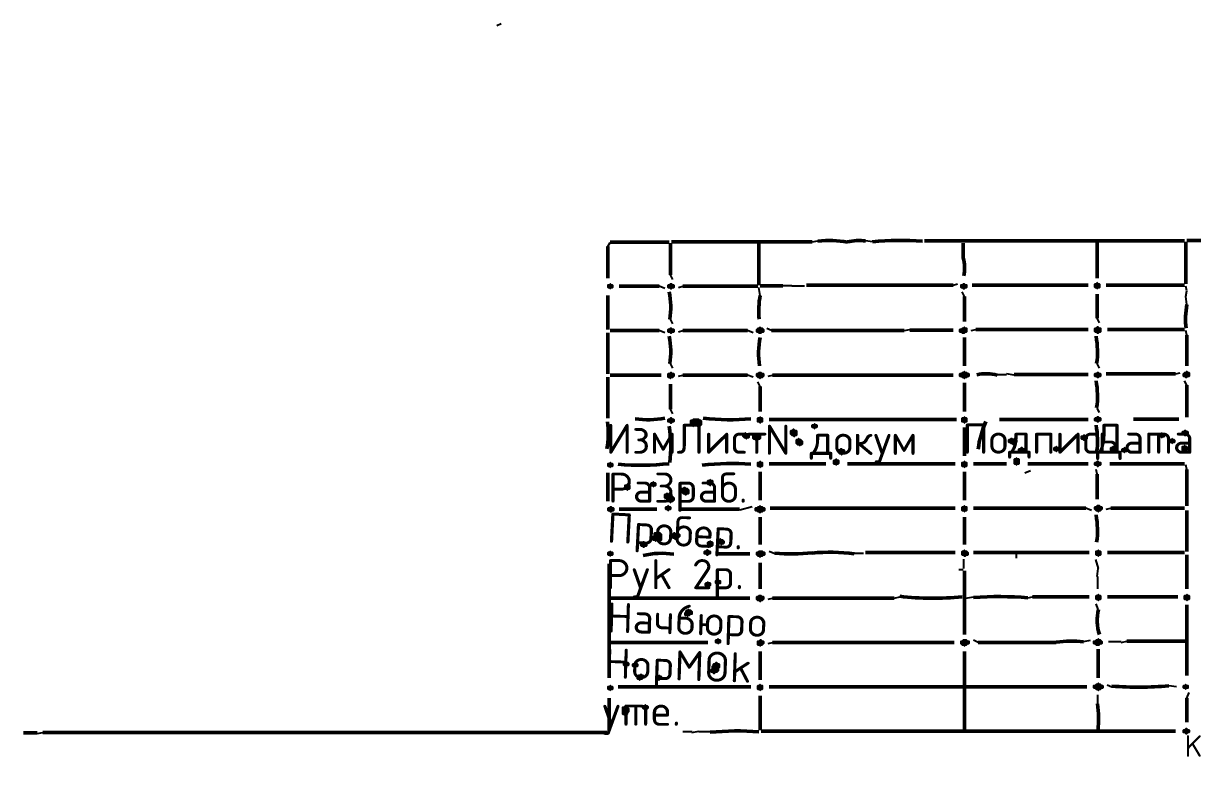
# Model space of a CAD drawing. Header units: millimetres. Extents: x -6 to 427, y -3 to 297.
# Drawn here: x 161.3 to 297.1, y -3.4 to 82.4 of the extents above; entities that cross this region are included whole.
import ezdxf

# ---------------------------------------------------------------- set-up
doc = ezdxf.new("R2010")
doc.units = ezdxf.units.MM
for name, color, linetype, lineweight in [('DIMS', 4, 'Continuous', 25), ('MAIN', 7, 'Continuous', 50), ('TEXT', 7, 'Continuous', 25), ('THIN', 3, 'Continuous', 25)]:
    doc.layers.add(name, color=color, linetype=linetype, lineweight=lineweight)
doc.styles.add('ESKD', font='isocpeur.ttf', dxfattribs={"oblique": 15})

msp = doc.modelspace()

# ---------------------------------------------------------------- hatches: boundary and pattern name
at = {"layer": 'DIMS'}
h = msp.add_hatch(color=256, dxfattribs=at)
h.dxf.hatch_style = 1
h.paths.add_polyline_path([(229.468, 52.241), (229.336, 52.109), (229.205, 52.109), (229.073, 51.977), (229.073, 51.712), (229.205, 51.58), (229.336, 51.58), (229.468, 51.448), (229.6, 51.58), (229.732, 51.58), (229.864, 51.712), (229.864, 51.977), (229.732, 52.109), (229.6, 52.109)])
h = msp.add_hatch(color=256, dxfattribs=at)
h.dxf.hatch_style = 1
h.paths.add_polyline_path([(236.452, 52.241), (236.32, 52.109), (236.188, 52.109), (236.056, 51.977), (236.056, 51.712), (236.188, 51.58), (236.32, 51.58), (236.452, 51.448), (236.584, 51.448), (236.715, 51.58), (236.847, 51.58), (236.979, 51.712), (236.979, 51.977), (236.847, 52.109), (236.715, 52.109), (236.584, 52.241)])
h = msp.add_hatch(color=256, dxfattribs=at)
h.dxf.hatch_style = 1
h.paths.add_polyline_path([(270.447, 52.241), (270.315, 52.109), (270.184, 52.109), (270.052, 51.977), (270.052, 51.712), (270.184, 51.58), (270.315, 51.58), (270.447, 51.448), (270.579, 51.448), (270.711, 51.58), (270.842, 51.58), (270.974, 51.712), (270.974, 51.977), (270.842, 52.109), (270.711, 52.109), (270.579, 52.241)])
h = msp.add_hatch(color=256, dxfattribs=at)
h.dxf.hatch_style = 1
h.paths.add_polyline_path([(285.995, 52.373), (285.864, 52.241), (285.732, 52.241), (285.6, 52.109), (285.6, 51.712), (285.732, 51.58), (285.864, 51.58), (285.995, 51.448), (286.127, 51.58), (286.259, 51.58), (286.391, 51.712), (286.391, 52.109), (286.259, 52.241), (286.127, 52.241)])
h = msp.add_hatch(color=256, dxfattribs=at)
h.dxf.hatch_style = 1
h.paths.add_polyline_path([(236.452, 47.089), (236.32, 46.957), (236.188, 46.957), (236.056, 46.825), (236.056, 46.561), (236.188, 46.429), (236.32, 46.429), (236.452, 46.297), (236.584, 46.297), (236.715, 46.429), (236.847, 46.429), (236.979, 46.561), (236.979, 46.825), (236.847, 46.957), (236.715, 46.957), (236.584, 47.089)])
h = msp.add_hatch(color=256, dxfattribs=at)
h.dxf.hatch_style = 1
h.paths.add_polyline_path([(246.861, 47.221), (246.729, 47.089), (246.598, 47.089), (246.334, 46.825), (246.334, 46.561), (246.466, 46.429), (246.598, 46.429), (246.729, 46.297), (246.993, 46.297), (247.125, 46.429), (247.256, 46.429), (247.388, 46.561), (247.388, 46.825), (247.125, 47.089), (246.993, 47.089)])
h = msp.add_hatch(color=256, dxfattribs=at)
h.dxf.hatch_style = 1
h.paths.add_polyline_path([(270.579, 47.221), (270.447, 47.089), (270.315, 47.089), (270.184, 46.957), (270.052, 46.957), (269.92, 46.825), (269.92, 46.561), (270.052, 46.429), (270.184, 46.429), (270.315, 46.297), (270.579, 46.297), (270.711, 46.429), (270.842, 46.429), (270.974, 46.561), (270.974, 46.957), (270.842, 47.089), (270.711, 47.089)])
h = msp.add_hatch(color=256, dxfattribs=at)
h.dxf.hatch_style = 1
h.paths.add_polyline_path([(285.995, 47.221), (285.864, 47.089), (285.732, 47.089), (285.6, 46.957), (285.6, 46.561), (285.732, 46.429), (285.864, 46.429), (285.995, 46.297), (286.127, 46.297), (286.259, 46.429), (286.391, 46.429), (286.522, 46.561), (286.522, 46.957), (286.391, 47.089), (286.259, 47.089), (286.127, 47.221)])
h = msp.add_hatch(color=256, dxfattribs=at)
h.dxf.hatch_style = 1
h.paths.add_polyline_path([(236.452, 41.938), (236.32, 41.806), (236.188, 41.806), (236.056, 41.674), (236.056, 41.278), (236.188, 41.145), (236.32, 41.145), (236.452, 41.013), (236.584, 41.145), (236.715, 41.145), (236.979, 41.41), (236.979, 41.674), (236.847, 41.806), (236.715, 41.806), (236.584, 41.938)])
h = msp.add_hatch(color=256, dxfattribs=at)
h.dxf.hatch_style = 1
h.paths.add_polyline_path([(246.729, 41.938), (246.598, 41.806), (246.466, 41.806), (246.334, 41.674), (246.334, 41.41), (246.598, 41.145), (246.729, 41.145), (246.861, 41.013), (246.993, 41.145), (247.125, 41.145), (247.388, 41.41), (247.388, 41.674), (247.256, 41.806), (247.125, 41.806), (246.993, 41.938)])
h = msp.add_hatch(color=256, dxfattribs=at)
h.dxf.hatch_style = 1
h.paths.add_polyline_path([(270.579, 42.07), (270.447, 41.938), (270.315, 41.938), (270.184, 41.806), (270.052, 41.806), (269.92, 41.674), (269.92, 41.41), (270.052, 41.278), (270.184, 41.278), (270.315, 41.145), (270.447, 41.145), (270.579, 41.013), (270.711, 41.145), (270.842, 41.145), (270.974, 41.278), (271.106, 41.278), (271.238, 41.41), (271.238, 41.674), (271.106, 41.806), (270.974, 41.806), (270.842, 41.938), (270.711, 41.938)])
h = msp.add_hatch(color=256, dxfattribs=at)
h.dxf.hatch_style = 1
h.paths.add_polyline_path([(285.995, 41.938), (285.864, 41.806), (285.732, 41.806), (285.6, 41.674), (285.6, 41.41), (285.732, 41.278), (285.864, 41.278), (285.995, 41.145), (286.127, 41.145), (286.259, 41.278), (286.391, 41.278), (286.522, 41.41), (286.522, 41.674), (286.391, 41.806), (286.259, 41.806), (286.127, 41.938)])
h = msp.add_hatch(color=256, dxfattribs=at)
h.dxf.hatch_style = 1
h.paths.add_polyline_path([(296.405, 42.07), (296.273, 41.938), (296.141, 41.938), (295.878, 41.674), (295.878, 41.41), (296.009, 41.278), (296.141, 41.278), (296.273, 41.145), (296.405, 41.145), (296.536, 41.278), (296.668, 41.278), (296.8, 41.41), (296.8, 41.806), (296.668, 41.938), (296.536, 41.938)])
h = msp.add_hatch(color=256, dxfattribs=at)
h.dxf.hatch_style = 1
h.paths.add_polyline_path([(236.452, 36.654), (236.32, 36.522), (236.188, 36.522), (236.056, 36.39), (236.056, 36.126), (236.188, 35.994), (236.32, 35.994), (236.452, 35.862), (236.584, 35.862), (236.715, 35.994), (236.847, 35.994), (236.979, 36.126), (236.979, 36.39), (236.847, 36.522), (236.715, 36.522), (236.584, 36.654)])
h = msp.add_hatch(color=256, dxfattribs=at)
h.dxf.hatch_style = 1
h.paths.add_polyline_path([(246.861, 36.787), (246.729, 36.654), (246.598, 36.654), (246.466, 36.522), (246.466, 36.126), (246.598, 35.994), (246.729, 35.994), (246.861, 35.862), (246.993, 35.994), (247.125, 35.994), (247.256, 36.126), (247.256, 36.522), (247.125, 36.654), (246.993, 36.654)])
h = msp.add_hatch(color=256, dxfattribs=at)
h.dxf.hatch_style = 1
h.paths.add_polyline_path([(270.579, 36.787), (270.447, 36.654), (270.315, 36.654), (270.184, 36.522), (270.184, 36.126), (270.315, 35.994), (270.447, 35.994), (270.579, 35.862), (270.711, 35.994), (270.842, 35.994), (270.974, 36.126), (270.974, 36.522), (270.842, 36.654), (270.711, 36.654)])
h = msp.add_hatch(color=256, dxfattribs=at)
h.dxf.hatch_style = 1
h.paths.add_polyline_path([(285.995, 36.787), (285.864, 36.654), (285.732, 36.654), (285.6, 36.522), (285.6, 36.258), (285.732, 36.126), (285.864, 36.126), (285.995, 35.994), (286.127, 35.994), (286.259, 36.126), (286.391, 36.126), (286.522, 36.258), (286.522, 36.522), (286.391, 36.654), (286.259, 36.654), (286.127, 36.787)])
h = msp.add_hatch(color=256, dxfattribs=at)
h.dxf.hatch_style = 1
h.paths.add_polyline_path([(239.087, 36.522), (238.955, 36.39), (238.824, 36.39), (238.692, 36.258), (238.692, 35.73), (238.824, 35.598), (238.955, 35.598), (239.087, 35.466), (239.219, 35.598), (239.482, 35.598), (239.614, 35.466), (239.746, 35.466), (239.878, 35.598), (240.009, 35.598), (240.141, 35.73), (240.141, 36.258), (240.009, 36.39), (239.878, 36.39), (239.746, 36.522)])
h = msp.add_hatch(color=256, dxfattribs=at)
h.dxf.hatch_style = 1
h.paths.add_polyline_path([(250.682, 35.334), (250.551, 35.201), (250.419, 35.201), (250.287, 35.069), (250.287, 34.673), (250.551, 34.409), (250.682, 34.409), (250.814, 34.277), (250.946, 34.409), (251.078, 34.409), (251.209, 34.541), (251.209, 35.069), (251.078, 35.201), (250.946, 35.201), (250.814, 35.334)])
h = msp.add_hatch(color=256, dxfattribs=at)
h.dxf.hatch_style = 1
h.paths.add_polyline_path([(253.186, 35.994), (253.054, 35.862), (252.922, 35.862), (252.791, 35.73), (252.791, 35.466), (252.922, 35.334), (253.054, 35.334), (253.186, 35.201), (253.318, 35.334), (253.449, 35.334), (253.581, 35.466), (253.581, 35.73), (253.449, 35.862), (253.318, 35.862)])
h = msp.add_hatch(color=256, dxfattribs=at)
h.dxf.hatch_style = 1
h.paths.add_polyline_path([(245.148, 34.937), (245.016, 34.805), (244.885, 34.805), (244.753, 34.673), (244.753, 34.409), (245.016, 34.145), (245.148, 34.145), (245.28, 34.013), (245.412, 34.145), (245.544, 34.145), (245.675, 34.277), (245.675, 34.541), (245.412, 34.805), (245.28, 34.805)])
h = msp.add_hatch(color=256, dxfattribs=at)
h.dxf.hatch_style = 1
h.paths.add_polyline_path([(246.334, 34.805), (246.202, 34.673), (246.071, 34.673), (245.939, 34.541), (245.939, 34.145), (246.071, 34.013), (246.202, 34.013), (246.334, 33.881), (246.466, 34.013), (246.598, 33.881), (246.729, 34.013), (246.861, 34.013), (246.993, 34.145), (246.993, 34.541), (246.861, 34.673), (246.729, 34.673), (246.598, 34.805), (246.466, 34.673)])
h = msp.add_hatch(color=256, dxfattribs=at)
h.dxf.hatch_style = 1
h.paths.add_polyline_path([(251.341, 34.277), (251.209, 34.145), (251.078, 34.145), (250.946, 34.013), (250.946, 33.616), (251.209, 33.352), (251.341, 33.352), (251.473, 33.22), (251.605, 33.352), (251.736, 33.352), (251.868, 33.484), (251.868, 33.881), (251.605, 34.145), (251.473, 34.145)])
h = msp.add_hatch(color=256, dxfattribs=at)
h.dxf.hatch_style = 1
h.paths.add_polyline_path([(275.981, 34.277), (275.849, 34.145), (275.718, 34.145), (275.586, 34.013), (275.586, 33.748), (275.718, 33.616), (275.849, 33.616), (275.981, 33.484), (276.113, 33.484), (276.245, 33.352), (276.376, 33.484), (276.508, 33.484), (276.772, 33.748), (276.772, 34.013), (276.64, 34.145), (276.508, 34.145), (276.376, 34.277), (276.245, 34.145), (276.113, 34.277)])
h = msp.add_hatch(color=256, dxfattribs=at)
h.dxf.hatch_style = 1
h.paths.add_polyline_path([(284.414, 34.673), (284.282, 34.541), (284.151, 34.541), (284.019, 34.409), (284.019, 34.145), (284.151, 34.013), (284.282, 34.013), (284.414, 33.881), (284.546, 33.881), (284.678, 34.013), (284.809, 34.013), (284.941, 34.145), (284.941, 34.409), (284.809, 34.541), (284.678, 34.541), (284.546, 34.673)])
h = msp.add_hatch(color=256, dxfattribs=at)
h.dxf.hatch_style = 1
h.paths.add_polyline_path([(293.506, 34.937), (293.374, 34.805), (293.242, 34.805), (293.111, 34.673), (293.111, 34.409), (293.242, 34.277), (293.374, 34.277), (293.506, 34.145), (293.638, 34.277), (293.769, 34.277), (293.901, 34.409), (293.901, 34.673), (293.769, 34.805), (293.638, 34.805)])
h = msp.add_hatch(color=256, dxfattribs=at)
h.dxf.hatch_style = 1
h.paths.add_polyline_path([(294.692, 34.277), (294.56, 34.145), (294.428, 34.145), (294.296, 34.013), (294.296, 33.748), (294.428, 33.616), (294.56, 33.616), (294.692, 33.484), (294.824, 33.616), (294.955, 33.616), (295.087, 33.748), (295.087, 34.013), (294.955, 34.145), (294.824, 34.145)])
h = msp.add_hatch(color=256, dxfattribs=at)
h.dxf.hatch_style = 1
h.paths.add_polyline_path([(296.141, 35.201), (296.009, 35.069), (295.878, 35.069), (295.746, 34.937), (295.746, 34.673), (295.878, 34.541), (296.009, 34.541), (296.141, 34.409), (296.273, 34.409), (296.405, 34.541), (296.536, 34.541), (296.668, 34.673), (296.668, 34.937), (296.536, 35.069), (296.405, 35.069), (296.273, 35.201)])
h = msp.add_hatch(color=256, dxfattribs=at)
h.dxf.hatch_style = 1
h.paths.add_polyline_path([(256.216, 33.088), (256.085, 32.956), (255.953, 32.956), (255.821, 32.824), (255.821, 32.56), (256.085, 32.296), (256.216, 32.296), (256.348, 32.163), (256.48, 32.296), (256.612, 32.296), (256.744, 32.428), (256.744, 32.824), (256.612, 32.956), (256.48, 32.956), (256.348, 33.088)])
h = msp.add_hatch(color=256, dxfattribs=at)
h.dxf.hatch_style = 1
h.paths.add_polyline_path([(277.167, 33.22), (277.035, 33.088), (276.904, 33.088), (276.772, 32.956), (276.772, 32.692), (276.904, 32.56), (277.035, 32.56), (277.167, 32.428), (277.299, 32.428), (277.431, 32.56), (277.562, 32.56), (277.694, 32.692), (277.694, 32.956), (277.562, 33.088), (277.431, 33.088), (277.299, 33.22)])
h = msp.add_hatch(color=256, dxfattribs=at)
h.dxf.hatch_style = 1
h.paths.add_polyline_path([(281.252, 33.352), (281.12, 33.22), (280.988, 33.22), (280.856, 33.088), (280.856, 32.824), (280.988, 32.692), (281.12, 32.692), (281.252, 32.56), (281.384, 32.692), (281.515, 32.692), (281.647, 32.824), (281.647, 33.088), (281.515, 33.22), (281.384, 33.22)])
h = msp.add_hatch(color=256, dxfattribs=at)
h.dxf.hatch_style = 1
h.paths.add_polyline_path([(287.84, 33.352), (287.708, 33.22), (287.576, 33.22), (287.445, 33.088), (287.445, 32.824), (287.576, 32.692), (287.708, 32.692), (287.84, 32.56), (287.972, 32.692), (288.104, 32.692), (288.235, 32.824), (288.235, 33.088), (288.104, 33.22), (287.972, 33.22)])
h = msp.add_hatch(color=256, dxfattribs=at)
h.dxf.hatch_style = 1
h.paths.add_polyline_path([(289.158, 33.22), (289.026, 33.088), (288.894, 33.088), (288.762, 32.956), (288.762, 32.692), (288.894, 32.56), (289.026, 32.56), (289.158, 32.428), (289.289, 32.56), (289.421, 32.56), (289.553, 32.692), (289.553, 32.956), (289.421, 33.088), (289.289, 33.088)])
h = msp.add_hatch(color=256, dxfattribs=at)
h.dxf.hatch_style = 1
h.paths.add_polyline_path([(296.141, 33.484), (296.009, 33.352), (295.878, 33.352), (295.746, 33.22), (295.746, 32.824), (295.878, 32.692), (296.009, 32.692), (296.141, 32.56), (296.273, 32.692), (296.405, 32.692), (296.536, 32.824), (296.536, 33.22), (296.405, 33.352), (296.273, 33.352)])
h = msp.add_hatch(color=256, dxfattribs=at)
h.dxf.hatch_style = 1
h.paths.add_polyline_path([(229.468, 31.503), (229.336, 31.371), (229.205, 31.371), (229.073, 31.239), (229.073, 30.975), (229.205, 30.843), (229.336, 30.843), (229.468, 30.71), (229.6, 30.843), (229.732, 30.843), (229.864, 30.975), (229.864, 31.239), (229.732, 31.371), (229.6, 31.371)])
h = msp.add_hatch(color=256, dxfattribs=at)
h.dxf.hatch_style = 1
h.paths.add_polyline_path([(246.861, 31.635), (246.729, 31.503), (246.598, 31.503), (246.466, 31.371), (246.466, 30.975), (246.598, 30.843), (246.729, 30.843), (246.861, 30.71), (246.993, 30.843), (247.125, 30.843), (247.256, 30.975), (247.256, 31.371), (247.125, 31.503), (246.993, 31.503)])
h = msp.add_hatch(color=256, dxfattribs=at)
h.dxf.hatch_style = 1
h.paths.add_polyline_path([(255.689, 31.899), (255.558, 31.767), (255.426, 31.767), (255.294, 31.635), (255.294, 31.239), (255.426, 31.107), (255.558, 31.107), (255.689, 30.975), (255.821, 31.107), (255.953, 31.107), (256.085, 31.239), (256.085, 31.635), (255.953, 31.767), (255.821, 31.767)])
h = msp.add_hatch(color=256, dxfattribs=at)
h.dxf.hatch_style = 1
h.paths.add_polyline_path([(270.579, 31.635), (270.447, 31.503), (270.315, 31.503), (270.184, 31.371), (270.184, 30.975), (270.315, 30.843), (270.447, 30.843), (270.579, 30.71), (270.711, 30.843), (270.842, 30.843), (270.974, 30.975), (270.974, 31.371), (270.842, 31.503), (270.711, 31.503)])
h = msp.add_hatch(color=256, dxfattribs=at)
h.dxf.hatch_style = 1
h.paths.add_polyline_path([(276.64, 32.031), (276.508, 31.899), (276.376, 31.899), (276.245, 31.767), (276.245, 31.239), (276.376, 31.107), (276.508, 31.107), (276.64, 30.975), (276.772, 31.107), (276.904, 31.107), (277.035, 31.239), (277.035, 31.767), (276.904, 31.899), (276.772, 31.899)])
h = msp.add_hatch(color=256, dxfattribs=at)
h.dxf.hatch_style = 1
h.paths.add_polyline_path([(285.995, 31.635), (285.864, 31.503), (285.732, 31.503), (285.6, 31.371), (285.6, 31.107), (285.732, 30.975), (285.864, 30.975), (285.995, 30.843), (286.127, 30.843), (286.259, 30.975), (286.391, 30.975), (286.522, 31.107), (286.522, 31.371), (286.391, 31.503), (286.259, 31.503), (286.127, 31.635)])
h = msp.add_hatch(color=256, dxfattribs=at)
h.dxf.hatch_style = 1
h.paths.add_polyline_path([(231.445, 28.993), (231.313, 28.861), (231.181, 28.861), (231.049, 28.729), (231.049, 28.333), (231.181, 28.201), (231.313, 28.201), (231.445, 28.069), (231.576, 28.201), (231.708, 28.201), (231.84, 28.333), (231.84, 28.729), (231.708, 28.861), (231.576, 28.861)])
h = msp.add_hatch(color=256, dxfattribs=at)
h.dxf.hatch_style = 1
h.paths.add_polyline_path([(234.475, 29.258), (234.344, 29.125), (234.212, 29.125), (234.08, 28.993), (234.08, 28.729), (234.212, 28.597), (234.344, 28.597), (234.475, 28.465), (234.607, 28.597), (234.739, 28.597), (234.871, 28.729), (234.871, 28.993), (234.739, 29.125), (234.607, 29.125)])
h = msp.add_hatch(color=256, dxfattribs=at)
h.dxf.hatch_style = 1
h.paths.add_polyline_path([(238.033, 28.597), (237.901, 28.465), (237.769, 28.465), (237.638, 28.333), (237.638, 27.937), (237.901, 27.672), (238.033, 27.672), (238.165, 27.54), (238.296, 27.54), (238.428, 27.672), (238.56, 27.672), (238.692, 27.805), (238.692, 28.201), (238.428, 28.465), (238.296, 28.465), (238.165, 28.597)])
h = msp.add_hatch(color=256, dxfattribs=at)
h.dxf.hatch_style = 1
h.paths.add_polyline_path([(241.064, 29.522), (240.932, 29.39), (240.8, 29.39), (240.668, 29.258), (240.668, 28.861), (240.8, 28.729), (240.932, 28.729), (241.064, 28.597), (241.195, 28.729), (241.327, 28.729), (241.459, 28.861), (241.459, 29.258), (241.327, 29.39), (241.195, 29.39)])
h = msp.add_hatch(color=256, dxfattribs=at)
h.dxf.hatch_style = 1
h.paths.add_polyline_path([(236.056, 27.937), (235.925, 27.805), (235.793, 27.805), (235.661, 27.672), (235.661, 27.276), (235.793, 27.144), (235.925, 27.144), (236.056, 27.012), (236.056, 26.88), (236.188, 26.748), (236.32, 26.748), (236.452, 26.616), (236.584, 26.748), (236.715, 26.748), (236.979, 27.012), (236.979, 27.276), (236.715, 27.54), (236.715, 27.672), (236.584, 27.805), (236.452, 27.805), (236.32, 27.937), (236.188, 27.805)])
h = msp.add_hatch(color=256, dxfattribs=at)
h.dxf.hatch_style = 1
h.paths.add_polyline_path([(229.468, 26.352), (229.336, 26.219), (229.205, 26.219), (229.073, 26.087), (229.073, 25.823), (229.205, 25.691), (229.336, 25.691), (229.468, 25.559), (229.6, 25.559), (229.732, 25.691), (229.864, 25.691), (229.995, 25.823), (229.995, 26.087), (229.864, 26.219), (229.732, 26.219), (229.6, 26.352)])
h = msp.add_hatch(color=256, dxfattribs=at)
h.dxf.hatch_style = 1
h.paths.add_polyline_path([(236.188, 26.484), (236.056, 26.352), (235.925, 26.352), (235.793, 26.219), (235.793, 25.955), (235.925, 25.823), (236.056, 25.823), (236.188, 25.691), (236.32, 25.823), (236.452, 25.823), (236.584, 25.955), (236.584, 26.219), (236.452, 26.352), (236.32, 26.352)])
h = msp.add_hatch(color=256, dxfattribs=at)
h.dxf.hatch_style = 1
h.paths.add_polyline_path([(246.861, 26.484), (246.729, 26.352), (246.598, 26.352), (246.466, 26.219), (246.334, 26.219), (246.202, 26.087), (246.202, 25.823), (246.334, 25.691), (246.466, 25.691), (246.598, 25.559), (246.729, 25.559), (246.861, 25.427), (246.993, 25.559), (247.125, 25.559), (247.256, 25.691), (247.388, 25.691), (247.52, 25.823), (247.52, 26.087), (247.388, 26.219), (247.256, 26.219), (247.125, 26.352), (246.993, 26.352)])
h = msp.add_hatch(color=256, dxfattribs=at)
h.dxf.hatch_style = 1
h.paths.add_polyline_path([(270.579, 26.484), (270.447, 26.352), (270.315, 26.352), (270.184, 26.219), (270.184, 25.823), (270.315, 25.691), (270.447, 25.691), (270.579, 25.559), (270.711, 25.691), (270.842, 25.691), (270.974, 25.823), (270.974, 26.219), (270.842, 26.352), (270.711, 26.352)])
h = msp.add_hatch(color=256, dxfattribs=at)
h.dxf.hatch_style = 1
h.paths.add_polyline_path([(285.995, 26.484), (285.864, 26.352), (285.732, 26.352), (285.6, 26.219), (285.6, 25.955), (285.864, 25.691), (285.995, 25.691), (286.127, 25.559), (286.259, 25.691), (286.391, 25.691), (286.654, 25.955), (286.654, 26.219), (286.522, 26.352), (286.391, 26.352), (286.259, 26.484)])
h = msp.add_hatch(color=256, dxfattribs=at)
h.dxf.hatch_style = 1
h.paths.add_polyline_path([(234.871, 23.446), (234.739, 23.314), (234.607, 23.314), (234.475, 23.181), (234.475, 22.917), (234.344, 22.785), (234.344, 22.389), (234.475, 22.257), (234.607, 22.257), (234.739, 22.125), (234.871, 22.257), (235.002, 22.125), (235.134, 22.125), (235.266, 22.257), (235.398, 22.257), (235.529, 22.389), (235.529, 23.049), (235.266, 23.314), (235.134, 23.314), (235.002, 23.446)])
h = msp.add_hatch(color=256, dxfattribs=at)
h.dxf.hatch_style = 1
h.paths.add_polyline_path([(236.847, 23.314), (236.715, 23.181), (236.584, 23.181), (236.452, 23.049), (236.452, 22.785), (236.715, 22.521), (236.847, 22.521), (236.979, 22.389), (237.111, 22.389), (237.242, 22.521), (237.374, 22.521), (237.638, 22.785), (237.638, 23.049), (237.506, 23.181), (237.374, 23.181), (237.242, 23.314), (237.111, 23.181), (236.979, 23.314)])
h = msp.add_hatch(color=256, dxfattribs=at)
h.dxf.hatch_style = 1
h.paths.add_polyline_path([(233.289, 22.257), (233.158, 22.125), (233.026, 22.125), (232.894, 21.993), (232.894, 21.728), (233.026, 21.596), (233.158, 21.596), (233.289, 21.464), (233.421, 21.464), (233.553, 21.596), (233.685, 21.596), (233.816, 21.728), (233.816, 21.993), (233.685, 22.125), (233.553, 22.125), (233.421, 22.257)])
h = msp.add_hatch(color=256, dxfattribs=at)
h.dxf.hatch_style = 1
h.paths.add_polyline_path([(241.064, 22.389), (240.932, 22.257), (240.8, 22.257), (240.668, 22.125), (240.668, 21.728), (240.8, 21.596), (240.932, 21.596), (241.064, 21.464), (241.195, 21.596), (241.327, 21.596), (241.459, 21.728), (241.459, 22.125), (241.327, 22.257), (241.195, 22.257)])
h = msp.add_hatch(color=256, dxfattribs=at)
h.dxf.hatch_style = 1
h.paths.add_polyline_path([(242.249, 22.653), (242.118, 22.521), (241.986, 22.521), (241.854, 22.389), (241.854, 22.125), (242.118, 21.861), (242.249, 21.861), (242.381, 21.728), (242.513, 21.861), (242.645, 21.861), (242.776, 21.993), (242.776, 22.257), (242.513, 22.521), (242.381, 22.521)])
h = msp.add_hatch(color=256, dxfattribs=at)
h.dxf.hatch_style = 1
h.paths.add_polyline_path([(229.468, 21.2), (229.336, 21.068), (229.205, 21.068), (229.073, 20.936), (229.073, 20.672), (229.205, 20.54), (229.336, 20.54), (229.468, 20.408), (229.6, 20.54), (229.732, 20.54), (229.864, 20.672), (229.864, 20.936), (229.732, 21.068), (229.6, 21.068)])
h = msp.add_hatch(color=256, dxfattribs=at)
h.dxf.hatch_style = 1
h.paths.add_polyline_path([(240.668, 21.332), (240.536, 21.2), (240.405, 21.2), (240.273, 21.068), (240.273, 20.804), (240.405, 20.672), (240.536, 20.672), (240.668, 20.54), (240.8, 20.54), (240.932, 20.672), (241.064, 20.672), (241.195, 20.804), (241.195, 21.068), (241.064, 21.2), (240.932, 21.2), (240.8, 21.332)])
h = msp.add_hatch(color=256, dxfattribs=at)
h.dxf.hatch_style = 1
h.paths.add_polyline_path([(246.729, 21.2), (246.598, 21.068), (246.466, 21.068), (246.334, 20.936), (246.334, 20.672), (246.598, 20.408), (246.729, 20.408), (246.861, 20.276), (246.993, 20.408), (247.125, 20.408), (247.256, 20.54), (247.388, 20.54), (247.52, 20.672), (247.52, 20.936), (247.388, 21.068), (247.256, 21.068), (247.125, 21.2)])
h = msp.add_hatch(color=256, dxfattribs=at)
h.dxf.hatch_style = 1
h.paths.add_polyline_path([(270.579, 21.332), (270.447, 21.2), (270.315, 21.2), (270.184, 21.068), (270.184, 20.672), (270.315, 20.54), (270.447, 20.54), (270.579, 20.408), (270.711, 20.408), (270.842, 20.54), (270.974, 20.54), (271.106, 20.672), (271.106, 20.936), (270.842, 21.2), (270.711, 21.2)])
h = msp.add_hatch(color=256, dxfattribs=at)
h.dxf.hatch_style = 1
h.paths.add_polyline_path([(286.127, 21.332), (285.995, 21.2), (285.864, 21.2), (285.732, 21.068), (285.732, 20.672), (285.864, 20.54), (285.995, 20.54), (286.127, 20.408), (286.259, 20.54), (286.391, 20.54), (286.522, 20.672), (286.522, 21.068), (286.391, 21.2), (286.259, 21.2)])
h = msp.add_hatch(color=256, dxfattribs=at)
h.dxf.hatch_style = 1
h.paths.add_polyline_path([(241.986, 17.898), (241.854, 17.766), (241.722, 17.766), (241.591, 17.634), (241.591, 17.37), (241.722, 17.237), (241.854, 17.237), (241.986, 17.105), (242.118, 17.237), (242.249, 17.237), (242.381, 17.37), (242.381, 17.634), (242.249, 17.766), (242.118, 17.766)])
h = msp.add_hatch(color=256, dxfattribs=at)
h.dxf.hatch_style = 1
h.paths.add_polyline_path([(240.8, 17.634), (240.668, 17.502), (240.536, 17.502), (240.405, 17.37), (240.405, 17.105), (240.536, 16.973), (240.668, 16.973), (240.8, 16.841), (240.932, 16.973), (241.064, 16.973), (241.195, 17.105), (241.195, 17.37), (241.064, 17.502), (240.932, 17.502)])
h = msp.add_hatch(color=256, dxfattribs=at)
h.dxf.hatch_style = 1
h.paths.add_polyline_path([(246.729, 16.049), (246.598, 15.917), (246.466, 15.917), (246.334, 15.785), (246.334, 15.52), (246.598, 15.256), (246.729, 15.256), (246.861, 15.124), (246.993, 15.256), (247.125, 15.256), (247.388, 15.52), (247.388, 15.785), (247.256, 15.917), (247.125, 15.917), (246.993, 16.049)])
h = msp.add_hatch(color=256, dxfattribs=at)
h.dxf.hatch_style = 1
h.paths.add_polyline_path([(286.127, 16.181), (285.995, 16.049), (285.864, 16.049), (285.732, 15.917), (285.732, 15.52), (285.864, 15.388), (285.995, 15.388), (286.127, 15.256), (286.259, 15.388), (286.391, 15.388), (286.522, 15.52), (286.522, 15.917), (286.391, 16.049), (286.259, 16.049)])
h = msp.add_hatch(color=256, dxfattribs=at)
h.dxf.hatch_style = 1
h.paths.add_polyline_path([(296.405, 16.181), (296.273, 16.049), (296.141, 16.049), (296.009, 15.917), (296.009, 15.52), (296.141, 15.388), (296.273, 15.388), (296.405, 15.256), (296.536, 15.388), (296.668, 15.388), (296.8, 15.52), (296.8, 15.917), (296.668, 16.049), (296.536, 16.049)])
h = msp.add_hatch(color=256, dxfattribs=at)
h.dxf.hatch_style = 1
h.paths.add_polyline_path([(238.56, 14.464), (238.428, 14.332), (238.296, 14.332), (238.165, 14.199), (238.165, 14.067), (238.033, 13.935), (238.033, 13.671), (238.165, 13.539), (238.296, 13.539), (238.428, 13.407), (238.56, 13.539), (238.692, 13.539), (238.824, 13.671), (238.955, 13.671), (239.087, 13.803), (239.087, 14.067), (238.824, 14.332), (238.692, 14.332)])
h = msp.add_hatch(color=256, dxfattribs=at)
h.dxf.hatch_style = 1
h.paths.add_polyline_path([(241.986, 11.029), (241.854, 10.897), (241.722, 10.897), (241.591, 10.765), (241.591, 10.501), (241.722, 10.369), (241.854, 10.369), (241.986, 10.237), (242.118, 10.369), (242.249, 10.369), (242.381, 10.501), (242.381, 10.765), (242.249, 10.897), (242.118, 10.897)])
h = msp.add_hatch(color=256, dxfattribs=at)
h.dxf.hatch_style = 1
h.paths.add_polyline_path([(246.861, 10.897), (246.729, 10.765), (246.598, 10.765), (246.466, 10.633), (246.466, 10.237), (246.598, 10.105), (246.729, 10.105), (246.861, 9.973), (246.993, 10.105), (247.125, 10.105), (247.388, 10.369), (247.388, 10.633), (247.256, 10.765), (247.125, 10.765), (246.993, 10.897)])
h = msp.add_hatch(color=256, dxfattribs=at)
h.dxf.hatch_style = 1
h.paths.add_polyline_path([(270.447, 10.897), (270.315, 10.765), (270.184, 10.765), (270.052, 10.633), (270.052, 10.369), (270.315, 10.105), (270.447, 10.105), (270.579, 9.973), (270.711, 10.105), (270.842, 10.105), (270.974, 10.237), (271.106, 10.237), (271.238, 10.369), (271.238, 10.633), (271.106, 10.765), (270.974, 10.765), (270.842, 10.897)])
h = msp.add_hatch(color=256, dxfattribs=at)
h.dxf.hatch_style = 1
h.paths.add_polyline_path([(286.127, 11.029), (285.995, 10.897), (285.864, 10.897), (285.732, 10.765), (285.6, 10.765), (285.468, 10.633), (285.468, 10.369), (285.6, 10.237), (285.732, 10.237), (285.864, 10.105), (286.259, 10.105), (286.391, 10.237), (286.522, 10.237), (286.654, 10.369), (286.654, 10.633), (286.391, 10.897), (286.259, 10.897)])
h = msp.add_hatch(color=256, dxfattribs=at)
h.dxf.hatch_style = 1
h.paths.add_polyline_path([(231.313, 8.388), (231.181, 8.256), (231.049, 8.256), (230.918, 8.123), (230.918, 7.859), (231.049, 7.727), (231.181, 7.727), (231.313, 7.595), (231.445, 7.727), (231.576, 7.727), (231.708, 7.859), (231.708, 8.123), (231.576, 8.256), (231.445, 8.256)])
h = msp.add_hatch(color=256, dxfattribs=at)
h.dxf.hatch_style = 1
h.paths.add_polyline_path([(232.367, 8.256), (232.235, 8.123), (232.104, 8.123), (231.972, 7.991), (231.972, 7.727), (232.104, 7.595), (232.235, 7.595), (232.367, 7.463), (232.499, 7.595), (232.631, 7.595), (232.762, 7.727), (232.762, 7.991), (232.631, 8.123), (232.499, 8.123)])
h = msp.add_hatch(color=256, dxfattribs=at)
h.dxf.hatch_style = 1
h.paths.add_polyline_path([(241.722, 8.256), (241.591, 8.123), (241.459, 8.123), (241.327, 7.991), (241.327, 7.859), (241.195, 7.727), (241.195, 7.463), (241.064, 7.331), (241.064, 7.067), (241.195, 6.935), (241.327, 6.935), (241.459, 6.803), (241.591, 6.803), (241.722, 6.935), (241.854, 6.935), (242.118, 7.199), (242.118, 7.463), (242.249, 7.595), (242.249, 7.991), (242.118, 8.123), (241.986, 8.123), (241.854, 8.256)])
h = msp.add_hatch(color=256, dxfattribs=at)
h.dxf.hatch_style = 1
h.paths.add_polyline_path([(233.026, 6.935), (232.894, 6.803), (232.762, 6.803), (232.499, 6.538), (232.499, 6.274), (232.631, 6.142), (232.762, 6.142), (232.894, 6.01), (233.026, 6.142), (233.158, 6.142), (233.421, 6.406), (233.421, 6.67), (233.289, 6.803), (233.158, 6.803)])
h = msp.add_hatch(color=256, dxfattribs=at)
h.dxf.hatch_style = 1
h.paths.add_polyline_path([(235.134, 6.803), (235.002, 6.67), (234.871, 6.67), (234.739, 6.538), (234.739, 6.274), (234.871, 6.142), (235.002, 6.142), (235.134, 6.01), (235.266, 6.142), (235.398, 6.142), (235.529, 6.274), (235.529, 6.538), (235.398, 6.67), (235.266, 6.67)])
h = msp.add_hatch(color=256, dxfattribs=at)
h.dxf.hatch_style = 1
h.paths.add_polyline_path([(229.468, 5.614), (229.336, 5.482), (229.205, 5.482), (229.073, 5.35), (229.073, 5.085), (229.205, 4.953), (229.336, 4.953), (229.468, 4.821), (229.6, 4.953), (229.732, 4.953), (229.864, 5.085), (229.864, 5.35), (229.732, 5.482), (229.6, 5.482)])
h = msp.add_hatch(color=256, dxfattribs=at)
h.dxf.hatch_style = 1
h.paths.add_polyline_path([(246.861, 5.746), (246.729, 5.614), (246.598, 5.614), (246.466, 5.482), (246.466, 5.085), (246.598, 4.953), (246.729, 4.953), (246.861, 4.821), (246.993, 4.953), (247.125, 4.953), (247.256, 5.085), (247.256, 5.482), (247.125, 5.614), (246.993, 5.614)])
h = msp.add_hatch(color=256, dxfattribs=at)
h.dxf.hatch_style = 1
h.paths.add_polyline_path([(286.127, 5.878), (285.995, 5.746), (285.864, 5.746), (285.732, 5.614), (285.6, 5.614), (285.468, 5.482), (285.468, 5.217), (285.6, 5.085), (285.732, 5.085), (285.864, 4.953), (285.995, 4.953), (286.127, 4.821), (286.259, 4.953), (286.391, 4.953), (286.522, 5.085), (286.654, 5.085), (286.786, 5.217), (286.786, 5.482), (286.654, 5.614), (286.522, 5.614), (286.391, 5.746), (286.259, 5.746)])
h = msp.add_hatch(color=256, dxfattribs=at)
h.dxf.hatch_style = 1
h.paths.add_polyline_path([(296.273, 5.746), (296.141, 5.614), (296.009, 5.614), (295.878, 5.482), (295.878, 5.217), (296.009, 5.085), (296.141, 5.085), (296.273, 4.953), (296.405, 5.085), (296.536, 5.085), (296.668, 5.217), (296.668, 5.482), (296.536, 5.614), (296.405, 5.614)])
h = msp.add_hatch(color=256, dxfattribs=at)
h.dxf.hatch_style = 1
h.paths.add_polyline_path([(231.181, 3.236), (231.049, 3.104), (230.918, 3.104), (230.786, 2.972), (230.786, 2.179), (230.918, 2.047), (231.049, 2.047), (231.181, 1.915), (231.313, 2.047), (231.445, 2.047), (231.576, 2.179), (231.576, 2.312), (231.708, 2.444), (231.708, 2.84), (231.445, 3.104), (231.313, 3.104)])
h = msp.add_hatch(color=256, dxfattribs=at)
h.dxf.hatch_style = 1
h.paths.add_polyline_path([(233.553, 3.368), (233.421, 3.236), (233.289, 3.236), (233.158, 3.104), (233.158, 2.84), (233.289, 2.708), (233.421, 2.708), (233.553, 2.576), (233.685, 2.708), (233.816, 2.708), (233.948, 2.84), (233.948, 3.104), (233.816, 3.236), (233.685, 3.236)])
h = msp.add_hatch(color=256, dxfattribs=at)
h.dxf.hatch_style = 1
h.paths.add_polyline_path([(296.273, 0.594), (296.141, 0.462), (296.009, 0.462), (295.878, 0.33), (295.878, 0.066), (296.009, -0.066), (296.141, -0.066), (296.273, -0.198), (296.405, -0.198), (296.536, -0.066), (296.668, -0.066), (296.8, 0.066), (296.8, 0.33), (296.668, 0.462), (296.536, 0.462), (296.405, 0.594)])

# ---------------------------------------------------------------- linework, layer by layer
at = {"layer": 'MAIN'}
for p, q in [((265.967, 57.128), (296.141, 57.128)), ((296.405, 57.154), (381.13, 57.154)), ((229.205, 52.769), (229.205, 56.468)), ((229.468, 56.956), (236.32, 56.956)), ((236.452, 53.165), (236.452, 56.864)), ((236.584, 56.996), (252.922, 56.996)), ((246.729, 51.977), (246.729, 56.864)), ((270.447, 55.147), (270.447, 56.864)), ((285.995, 52.769), (285.995, 56.996)), ((296.273, 52.109), (296.273, 56.996)), ((230.522, 51.845), (235.134, 51.845)), ((237.901, 51.845), (246.598, 51.845)), ((246.86, 51.911), (249.498, 51.911)), ((252.264, 51.977), (269.261, 51.977)), ((271.501, 51.977), (284.941, 51.977)), ((287.049, 51.977), (296.141, 51.977)), ((229.205, 46.825), (229.205, 50.788)), ((270.579, 47.75), (270.579, 50.656)), ((285.995, 48.146), (285.995, 50.92)), ((229.205, 41.674), (229.205, 46.429)), ((229.468, 46.693), (235.134, 46.693)), ((237.901, 46.693), (245.412, 46.693)), ((248.179, 46.693), (263.595, 46.693)), ((267.681, 46.759), (264.253, 46.759)), ((267.677, 46.759), (269.264, 46.759)), ((271.896, 46.825), (284.941, 46.825)), ((287.181, 46.825), (296.141, 46.825)), ((296.405, 42.598), (296.405, 46.165)), ((270.579, 42.598), (270.579, 45.901)), ((229.205, 36.522), (229.205, 41.278)), ((229.468, 41.542), (235.398, 41.542)), ((237.901, 41.542), (245.412, 41.542)), ((248.311, 41.542), (269.261, 41.542)), ((276.376, 41.608), (284.942, 41.608)), ((287.049, 41.674), (295.087, 41.674)), ((236.452, 37.579), (236.452, 40.485)), ((246.861, 37.315), (246.861, 40.221)), ((270.579, 37.315), (270.579, 40.617)), ((296.405, 36.654), (296.405, 40.353)), ((247.915, 36.39), (269.656, 36.39)), ((270.579, 32.163), (270.579, 35.466)), ((274.664, 36.39), (284.941, 36.39)), ((295.483, 36.43), (290.211, 36.43)), ((247.915, 31.239), (254.504, 31.239)), ((257.007, 31.239), (269.525, 31.239)), ((271.633, 31.239), (275.454, 31.239)), ((277.958, 31.239), (284.941, 31.239)), ((287.445, 31.239), (296.141, 31.239)), ((229.205, 26.88), (229.205, 30.182)), ((246.861, 27.012), (246.861, 30.314)), ((270.579, 27.012), (270.579, 30.314)), ((285.995, 27.144), (285.995, 30.05)), ((296.405, 26.352), (296.405, 30.578)), ((230.522, 25.955), (234.871, 25.955)), ((237.374, 25.955), (244.489, 25.955)), ((248.047, 26.087), (269.525, 26.087)), ((271.633, 26.087), (284.678, 26.087)), ((287.576, 26.087), (296.141, 26.087)), ((296.405, 21.068), (296.405, 25.823)), ((246.861, 21.861), (246.861, 25.031)), ((270.579, 21.861), (270.579, 25.031)), ((241.986, 20.804), (245.675, 20.804)), ((259.115, 20.936), (269.525, 20.936)), ((271.633, 20.936), (285.073, 20.936)), ((287.181, 20.936), (296.141, 20.936)), ((296.405, 16.709), (296.405, 20.672)), ((229.336, 6.406), (229.336, 19.615)), ((246.861, 16.709), (246.861, 19.747)), ((270.579, 11.426), (270.579, 18.823)), ((229.468, 15.652), (245.675, 15.652)), ((248.311, 15.652), (262.409, 15.652)), ((278.485, 15.785), (285.073, 15.785)), ((287.181, 15.785), (295.351, 15.785)), ((296.405, 6.67), (296.405, 14.86)), ((229.468, 10.501), (240.8, 10.501)), ((248.311, 10.501), (269.393, 10.501)), ((272.16, 10.501), (281.252, 10.501)), ((286.127, 6.406), (286.127, 9.708)), ((296.273, 10.633), (289.421, 10.633)), ((246.861, 6.142), (246.861, 9.444)), ((270.579, 0.33), (270.579, 9.444)), ((230.391, 5.35), (245.807, 5.35)), ((246.861, 0.33), (246.861, 4.293)), ((247.915, 5.35), (284.809, 5.35)), ((229.336, 0.33), (229.336, 4.029)), ((296.405, 1.255), (296.405, 4.029)), ((162.93, 0), (161.343, 0)), ((163.586, 0.066), (229.073, 0.066)), ((246.993, 0.198), (295.087, 0.198))]:
    msp.add_line(p, q, dxfattribs=at)
for centre, radius, start, end in [((254.865, 44.1), 13.052, 80.5714, 95.62976), ((258.371, 50.782), 6.364, 83.30676, 102.37473), ((263.086, 22.749), 34.414, 85.64575, 95.30489), ((265.394, 53.93), 5.197, 350.09041, 13.54076), ((226.852, 49.388), 9.636, 351.85411, 10.74016), ((256.153, 49.032), 9.444, 169.2964, 186.16288), ((305.696, 47.975), 9.444, 169.2964, 186.16288), ((226.852, 44.237), 9.636, 351.85411, 10.74016), ((256.425, 44.036), 9.737, 168.97026, 188.43594), ((276.395, 44.237), 9.636, 351.85411, 10.74016), ((273.128, 36.029), 5.659, 77.00717, 101.17672), ((276.395, 39.085), 9.636, 351.85411, 10.74016), ((220.165, 34.755), 9.08, 348.58353, 8.62543), ((233.87, 47.363), 11.01, 262.19955, 280.05736), ((220.413, 33.275), 16.079, 353.22806, 8.30605), ((243.314, 65.152), 28.799, 263.93712, 274.95445), ((283.768, 31.426), 11.692, 156.25697, 172.49088), ((276.395, 33.934), 9.636, 351.85411, 10.74016), ((233.042, 62.601), 31.526, 265.1885, 275.9677), ((243.585, 0.967), 30.3, 85.80086, 96.51759), ((276.395, 23.499), 9.636, 351.85411, 10.74016), ((235.42, 11.86), 8.985, 80.93184, 103.78927), ((250.463, 41.344), 20.571, 264.74686, 276.87246), ((255.01, -2.903), 23.871, 83.29444, 95.00576), ((266.96, 48.689), 33.062, 263.25439, 275.82189), ((274.504, -29.241), 45.058, 85.60412, 93.64916), ((290.98, 13.008), 4.991, 164.74825, 198.53014), ((283.025, -0.785), 11.438, 83.04978, 98.93201), ((290.723, 48.805), 43.492, 266.03172, 274.71559), ((273.66, 1.545), 12.489, 354.43322, 8.38839), ((244.243, -30.897), 31.13, 85.42815, 95.86286)]:
    msp.add_arc(centre, radius, start, end, dxfattribs=at)
at = {"layer": 'THIN'}
for p, q in [((216.292, 82.093), (216.819, 82.357)), ((252.922, 56.996), (253.581, 57.128)), ((259.906, 56.996), (259.115, 57.128)), ((229.205, 56.468), (229.468, 56.917)), ((236.715, 52.637), (236.452, 53.165)), ((235.793, 51.58), (235.134, 51.845)), ((237.374, 51.712), (237.901, 51.845)), ((246.861, 50.788), (246.729, 51.712)), ((250.555, 51.911), (249.492, 51.911)), ((250.548, 51.911), (252.003, 51.911)), ((269.261, 51.977), (269.788, 52.109)), ((296.405, 51.316), (296.273, 51.845)), ((270.579, 50.656), (270.315, 51.184)), ((296.273, 50.656), (296.405, 51.316)), ((296.405, 49.731), (296.273, 50.656)), ((236.715, 47.486), (236.452, 48.014)), ((286.259, 47.618), (285.995, 48.146)), ((235.793, 46.429), (235.134, 46.693)), ((237.374, 46.561), (237.901, 46.693)), ((246.071, 46.429), (245.412, 46.693)), ((248.179, 46.693), (247.652, 46.957)), ((263.595, 46.693), (264.254, 46.825)), ((271.369, 46.693), (271.896, 46.825)), ((296.405, 46.165), (296.273, 46.693)), ((236.715, 42.334), (236.452, 42.863)), ((286.259, 42.334), (285.995, 42.863)), ((237.374, 41.41), (237.901, 41.542)), ((246.071, 41.278), (245.412, 41.542)), ((246.861, 40.221), (246.598, 40.749)), ((247.784, 41.41), (248.311, 41.542)), ((274.396, 41.608), (275.458, 41.608)), ((276.376, 41.542), (275.454, 41.674)), ((295.087, 41.674), (295.614, 41.806)), ((296.405, 40.353), (296.141, 40.881)), ((236.715, 37.051), (236.452, 37.579)), ((286.259, 37.183), (285.995, 37.711)), ((277.608, 30.188), (278.269, 30.449)), ((285.995, 30.05), (285.864, 30.578)), ((296.405, 30.578), (296.273, 31.107)), ((244.503, 25.897), (245.926, 26.278)), ((285.336, 25.823), (284.678, 26.087)), ((287.049, 25.955), (287.576, 26.087)), ((248.574, 20.804), (247.915, 21.068)), ((257.794, 20.87), (258.856, 20.87)), ((276.64, 20.276), (276.64, 20.804)), ((270.513, 19.083), (270.513, 20.148)), ((286.136, 19.089), (285.854, 20.141)), ((285.995, 18.162), (286.127, 19.087)), ((269.92, 18.955), (270.447, 18.955)), ((286.061, 16.706), (286.061, 18.165)), ((247.784, 15.52), (248.311, 15.652)), ((262.409, 15.652), (263.068, 15.785)), ((270.711, 15.652), (271.633, 15.785)), ((277.958, 15.679), (278.485, 15.785)), ((286.127, 14.332), (285.864, 14.992)), ((247.784, 10.369), (248.311, 10.501)), ((272.16, 10.501), (271.633, 10.765)), ((284.414, 10.607), (285.205, 10.765)), ((288.765, 10.567), (287.31, 10.567)), ((288.762, 10.501), (289.421, 10.633)), ((287.682, 5.297), (287.155, 5.561)), ((295.219, 5.35), (294.296, 5.482)), ((286.074, 3.366), (286.074, 4.428)), ((296.405, 4.029), (296.668, 4.689)), ((162.927, -0.066), (163.586, 0.066)), ((238.959, 0.132), (237.897, 0.132)), ((238.955, 0.066), (239.746, 0.198)), ((241.067, 0.132), (239.743, 0.132))]:
    msp.add_line(p, q, dxfattribs=at)

# ---------------------------------------------------------------- texts
at = {"layer": 'TEXT', "style": 'ESKD'}
for s, height, p in [('ИзмЛист', 3.5, (228.941, 32.395)), ('N докум', 3.5, (247.388, 32.263)), ('Подпись', 3.5, (270.315, 32.395)), ('Дama', 3.5, (285.864, 32.395)), ('Ра3paб.', 3.5, (229.205, 26.715)), ('Pyk 2p.', 3.5, (228.941, 16.676)), ('yme.', 3.5, (228.414, 0.826)), ('Kорuровaт', 2.5, (296.141, -2.769))]:
    msp.add_text(s, height=height, dxfattribs=at).set_placement(p)
for s, rotation, p in [('Пробер.', -2.96819, (229.006, 22.093)), ('Haч6юpo', -1.68882, (229.003, 11.658)), ('HopMOk', -1.91383, (228.74, 6.375))]:
    msp.add_text(s, height=3.5, rotation=rotation, dxfattribs=at).set_placement(p)

doc.saveas('drawing.dxf')
